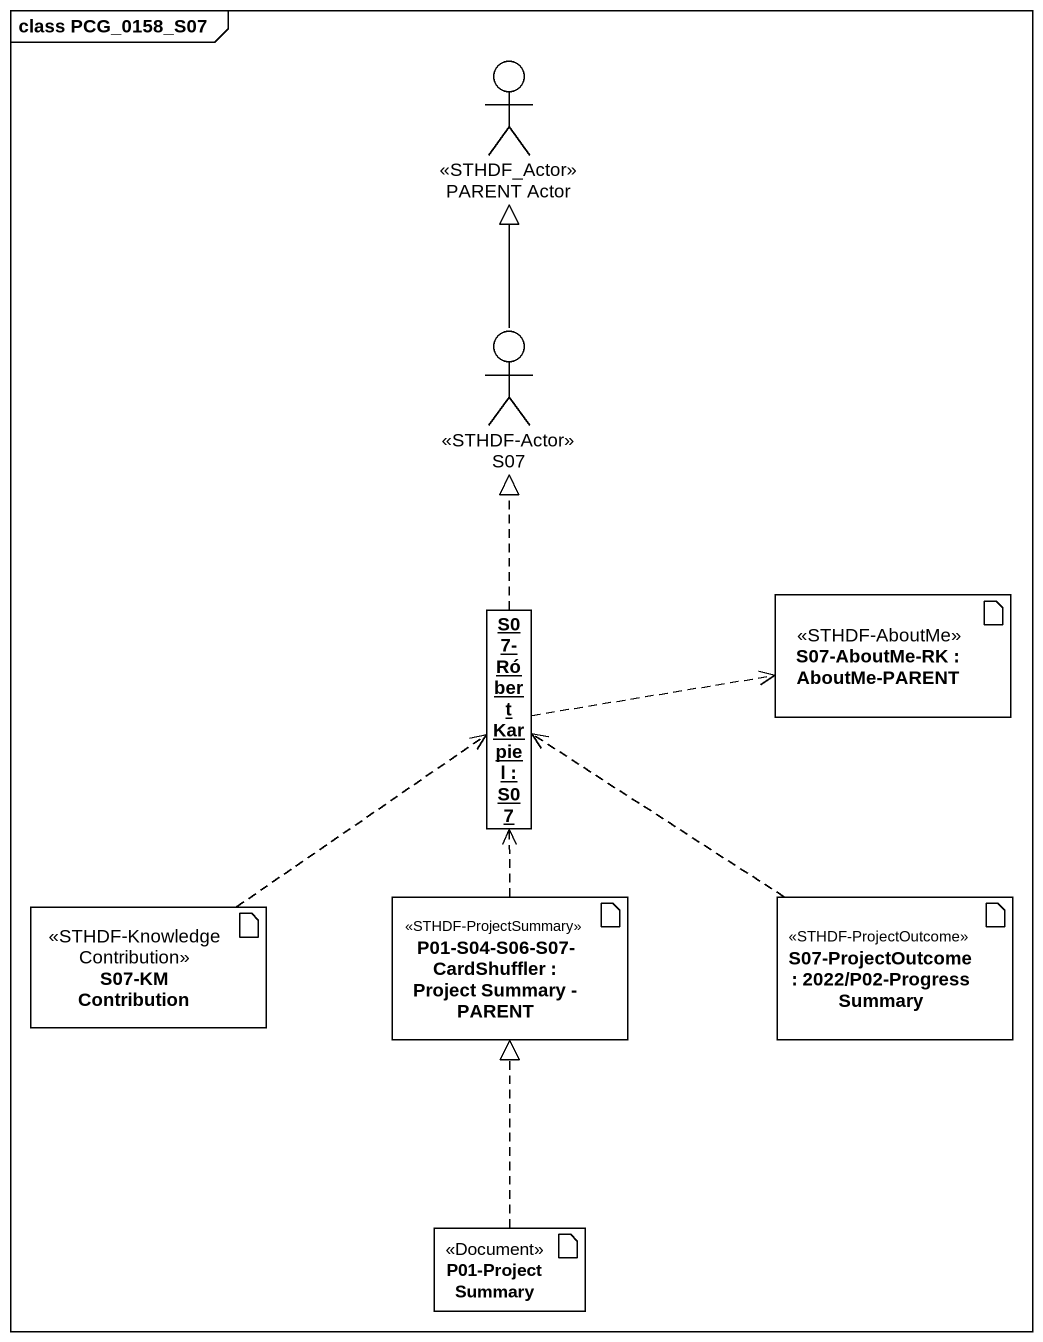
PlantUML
@startuml
mainframe class PCG_0158_S07
allowmixing
hide circle
hide empty members
actor "PARENT Actor" as PARENT_Actor <<STHDF_Actor>>
actor S07 <<STHDF-Actor>>
artifact "S07-AboutMe-RK : AboutMe-PARENT" as S07_AboutMe_RK <<STHDF-AboutMe>>
object "S07-Róbert Karpiel : S07" as S07_Róbert_Karpiel
artifact "S07-KM Contribution" as S07_KM_Contribution <<STHDF-KnowledgeContribution>>
artifact "P01-S04-S06-S07-CardShuffler : Project Summary - PARENT" as P01_S04_S06_S07_CardShuffler <<STHDF-ProjectSummary>>
artifact "S07-ProjectOutcome : 2022/P02-Progress Summary" as S07_ProjectOutcome <<STHDF-ProjectOutcome>>
artifact "P01-Project Summary" as P01_Project_Summary <<Document>>
S07 -up-|> PARENT_Actor
S07_Róbert_Karpiel .up.|> S07
S07_Róbert_Karpiel .right.> S07_AboutMe_RK
S07_KM_Contribution .up.> S07_Róbert_Karpiel
P01_S04_S06_S07_CardShuffler .up.> S07_Róbert_Karpiel
S07_ProjectOutcome .up.> S07_Róbert_Karpiel
P01_Project_Summary .up.|> P01_S04_S06_S07_CardShuffler
@enduml
